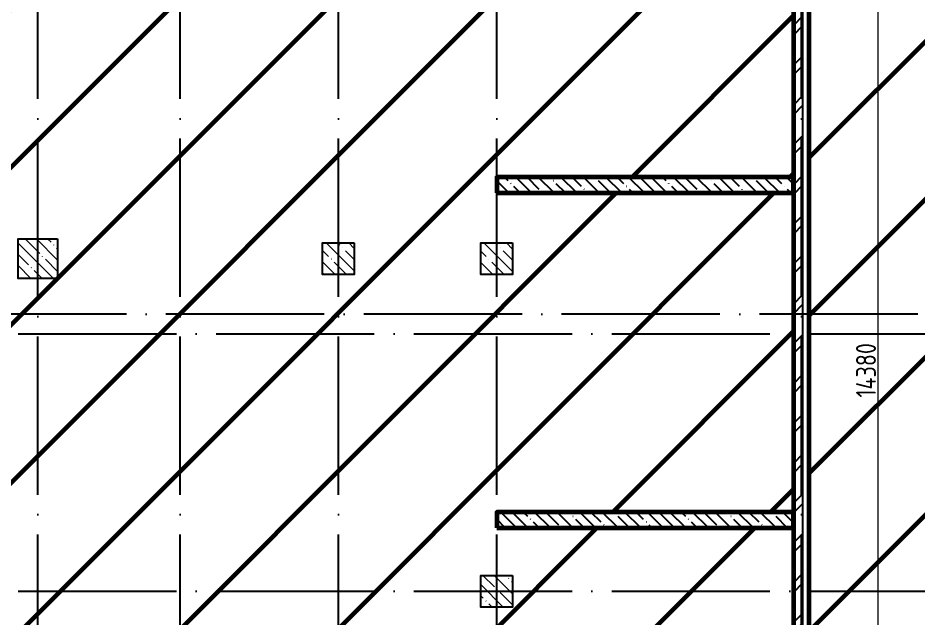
# Model space of a CAD drawing. Header units: millimetres. Extents: x -68946 to 288321, y -402657 to 324925.
# Drawn here: x 143206 to 154579, y 149371 to 156962 of the extents above; entities that cross this region are included whole.
import ezdxf

# ---------------------------------------------------------------- set-up
doc = ezdxf.new("R2010")
doc.units = ezdxf.units.MM
doc.linetypes.add('ADSK_Линия сетки', pattern=[2500, 2000, -250, 0, -250])
doc.layers.get('Defpoints').update_dxf_attribs({"color": 250})
for name, color, linetype, lineweight in [('3.4) ПТ-5         4 вып', 150, 'Continuous', 60), ('A-ANNO-DIMS', 250, 'Continuous', 9), ('A-AREA-BNDY', 7, 'Continuous', 5), ('A-WALL-1', 250, 'Continuous', 50), ('I-WALL-1', 250, 'Continuous', 5), ('S-COLS', 7, 'Continuous', 9), ('S-COLS-1', 250, 'Continuous', 5), ('S-COLS-2', 250, 'Continuous', 5), ('Оси-1', 250, 'ADSK_Линия сетки', 9)]:
    doc.layers.add(name, color=color, linetype=linetype, lineweight=lineweight)
doc.styles.add('GOST Common_1', font='', dxfattribs={"width": 0.9, "height": 250})
doc.styles.add('А3', font='ГОСТ тип А.ttf')
doc.styles.get('GOST Common_1').set_extended_font_data('GOST Common')
doc.dimstyles.new('ADSK_Основной_2_5_мм', dxfattribs={"dimscale": 304.8, "dimtxt": 0.824897, "dimasz": 0.463911, "dimexe": 0.492126, "dimexo": 0.001615, "dimgap": 0.098425, "dimtad": 1, "dimdec": 0, "dimlfac": 304.8, "dimdsep": 46, "dimtxsty": 'GOST Common_1', "dimblk1": 'OBLIQUE', "dimblk2": 'OBLIQUE', "dimsah": 1, "dimcen": 0.09, "dimdle": 0.492126, "dimazin": 0, "dimtfac": 1, "dimtdec": 4, "dimtix": 1, "dimtmove": 0, "dimatfit": 3, "dimfxl": 1, "dimtvp": 1, "dimtolj": 1, "dimtzin": 0, "dimlwd": 9, "dimlwe": 9, "dimarcsym": 2})
pattern_1 = [(135, (12755.58, 117197.27), (-142.5612, -142.5612), []), (135, (12898.14, 117197.27), (-142.5612, -142.5612), [252.016, -50.403, 3.353, -47.05])]

# ---------------------------------------------------------------- blocks, each defined once
blk = doc.blocks.new('BSC_Колонна _Прямоугольная - 500х500-31280962-АР1_Маркировочный план подвала_ Блок 2_ 3')
at = {"layer": 'S-COLS-1'}
h = blk.add_hatch(dxfattribs=at)
h.set_pattern_fill('FP_17', color=256, style=0, pattern_type=2)
h.set_pattern_definition([(135, (-130700, -36725), (-142.5612, -142.5612), []), (135, (-130557.44, -36725), (-142.5612, -142.5612), [252.016, -50.403, 3.353, -47.05])])
h.paths.add_polyline_path([(-250, -250), (250, -250), (250, 250), (-250, 250)])
at = {"layer": 'S-COLS-2'}
for p, q in [((250, 250), (-250, 250)), ((-250, 250), (-250, -250)), ((250, -250), (250, 250)), ((-250, -250), (250, -250))]:
    blk.add_line(p, q, dxfattribs=at)
blk = doc.blocks.new('BSC_Колонна _Прямоугольная - 400x400-V12-АР1_Маркировочный план подвала_ Блок 2_ 3')
at = {"layer": 'S-COLS-1'}
h = blk.add_hatch(dxfattribs=at)
h.set_pattern_fill('FP_22', color=256, style=0, pattern_type=2)
h.set_pattern_definition([(135, (-136500, -36724.94), (-142.5612, -142.5612), []), (135, (-136357.44, -36724.94), (-142.5612, -142.5612), [252.016, -50.403, 3.353, -47.05])])
h.paths.add_polyline_path([(200, -200), (200, 200), (-200, 200), (-200, -200)])
at = {"layer": 'S-COLS-2'}
for p, q in [((200, 200), (-200, 200)), ((-200, 200), (-200, -200)), ((200, -200), (200, 200)), ((-200, -200), (200, -200))]:
    blk.add_line(p, q, dxfattribs=at)
blk = doc.blocks.new('BSC_Колонна _Прямоугольная - 400x400-V33-АР1_Маркировочный план подвала_ Блок 2_ 3')
at = {"layer": 'S-COLS-1'}
h = blk.add_hatch(dxfattribs=at)
h.set_pattern_fill('FP_43', color=256, style=0, pattern_type=2)
h.set_pattern_definition([(135, (-136500, -32525), (-142.5612, -142.5612), []), (135, (-136357.44, -32525), (-142.5612, -142.5612), [252.016, -50.403, 3.353, -47.05])])
h.paths.add_polyline_path([(200, -200), (200, 200), (-200, 200), (-200, -200)])
at = {"layer": 'S-COLS-2'}
for p, q in [((200, 200), (-200, 200)), ((-200, 200), (-200, -200)), ((200, -200), (200, 200)), ((-200, -200), (200, -200))]:
    blk.add_line(p, q, dxfattribs=at)
blk = doc.blocks.new('BSC_Колонна _Прямоугольная - 400x400-V78-АР1_Маркировочный план подвала_ Блок 2_ 3')
at = {"layer": 'S-COLS-1'}
h = blk.add_hatch(dxfattribs=at)
h.set_pattern_fill('FP_88', color=256, style=0, pattern_type=2)
h.set_pattern_definition([(135, (-134500, -36725.02), (-142.5612, -142.5612), []), (135, (-134357.44, -36725.02), (-142.5612, -142.5612), [252.016, -50.403, 3.353, -47.05])])
h.paths.add_polyline_path([(200, -200), (200, 200), (-200, 200), (-200, -200)])
at = {"layer": 'S-COLS-2'}
for p, q in [((200, 200), (-200, 200)), ((-200, 200), (-200, -200)), ((200, -200), (200, 200)), ((-200, -200), (200, -200))]:
    blk.add_line(p, q, dxfattribs=at)
blk = doc.blocks.new('_Oblique')
at = {"color": 0, "linetype": 'ByBlock', "lineweight": -2}
blk.add_line((-0.5, -0.5), (0.5, 0.5), dxfattribs=at)
blk = doc.blocks.new('*D5530')
at = {"layer": 'A-ANNO-DIMS', "color": 0, "lineweight": 9, "transparency": 16777216}
for p, q in [((154078, 145172), (154078, 159852)), ((153206, 159702), (154228, 159702)), ((153126, 145322), (154228, 145322))]:
    blk.add_line(p, q, dxfattribs=at)
at = {"layer": 'Defpoints', "color": 0, "transparency": 16777216}
for p in [(153206, 159702), (154078, 159702), (153126, 145322)]:
    blk.add_point(p, dxfattribs=at)
at = {"layer": 'A-ANNO-DIMS', "color": 0, "lineweight": 9, "transparency": 16777216, "xscale": 141.4, "yscale": 141.4, "zscale": 141.4}
for p, rotation in [((154078, 159702), 90), ((154078, 145322), 270)]:
    blk.add_blockref('_Oblique', p, dxfattribs=dict(at, rotation=rotation))
at = {"layer": 'A-ANNO-DIMS', "color": 0, "lineweight": 25, "transparency": 16777216, "insert": (153922, 152512), "char_height": 251.4, "width": 915.37, "attachment_point": 5, "rotation": 90, "style": 'А3'}
blk.add_mtext('\\A1;14380', dxfattribs=at)

msp = doc.modelspace()

# ---------------------------------------------------------------- hatches: boundary and pattern name
at = {"layer": '3.4) ПТ-5         4 вып'}
h = msp.add_hatch(dxfattribs=at)
h.set_pattern_fill('ANSI31', color=256, scale=444)
h.paths.add_polyline_path([(165505.5794, 175922.2725), (153204.5565, 175922.2725), (153204.5565, 167092.2731), (149255.5794, 167092.2731), (149255.5784, 175522.2725), (135005.5883, 175522.2725), (135005.5883, 173822.2731), (130555.579, 173822.2731), (130555.579, 175522.2731), (121455.5793, 175522.2731), (121455.5793, 175716.2262), (106155.5788, 175716.2262), (106155.5788, 166612.2956), (110205.5784, 166612.2956), (110205.5784, 156972.2956), (113915.5784, 156952.2731), (113915.5784, 153345.7592), (117855.579, 153345.7592), (117855.579, 136622.2725), (127015.579, 136622.2725), (127015.579, 133327.2725), (128505.579, 133322.2725), (128505.579, 127472.2731), (133700.8917, 127472.2731), (133700.8917, 142722.2735), (146655.5784, 142722.2735), (146655.5784, 139012.2735), (149375.5784, 139012.2735), (149375.5784, 130197.2725), (153220.5784, 130197.2725), (153220.5784, 117287.2731), (157805.5794, 117272.2731), (157805.5784, 128892.2731), (165505.5794, 128892.2731)])
h.paths.add_polyline_path([(131455.5794, 162522.2404), (131855.5794, 162522.2404), (131855.5794, 145322.2729), (131455.5794, 145322.2729)], flags=16)
h.paths.add_polyline_path([(137205.5784, 162322.241), (137205.5784, 162522.2404), (153005.5784, 162522.2404), (153005.5784, 162522.241), (153205.5784, 162522.241), (153205.5784, 145322.2725), (153005.5784, 145322.2725), (153005.5784, 150522.2404), (149255.5794, 150522.2404), (149255.5794, 150722.2404), (153005.5784, 150722.2404), (153005.5784, 154752.4235), (149255.5784, 154752.4235), (149255.5784, 154952.4235), (153005.5784, 154952.4235), (153005.5784, 159702.2731), (149055.5784, 159702.2731), (149055.5784, 159902.2731), (153005.5784, 159902.2731), (153005.5784, 162322.241)], flags=16)
h.paths.add_polyline_path([(136905.5789, 145522.2729), (149255.5784, 145522.2729), (149255.5784, 147472.2729), (152482.3145, 147472.2729), (152482.3145, 145322.2725), (149255.5784, 145322.2725), (136905.5789, 145322.2725)], flags=16)
h.paths.add_polyline_path([(149255.5784, 140862.2725), (153005.5774, 140862.2725), (153005.5774, 140662.2725), (149255.5784, 140662.2725)], flags=16)
h.paths.add_polyline_path([(157805.5794, 171022.3919), (158005.5794, 171022.3919), (158005.5794, 157922.2725), (157805.5794, 157922.2725)], flags=16)
at = {"layer": 'I-WALL-1', "lineweight": 25}
h = msp.add_hatch(dxfattribs=at)
h.set_pattern_fill('FP_2', color=256, style=0, pattern_type=2)
h.set_pattern_definition([(45, (12755.58, 117197.27), (-251.4472, 251.4472), []), (45, (12755.58, 117578.27), (-251.4472, 251.4472), [])])
h.paths.add_polyline_path([(153005.5784, 145322.2725), (153125.5784, 145322.2725), (153125.5784, 159697.2731), (153005.5784, 159697.2731), (153005.5784, 145522.2725)])
h = msp.add_hatch(dxfattribs=at)
h.set_pattern_fill('FP_1', color=256, style=0, pattern_type=2)
h.set_pattern_definition(pattern_1)
h.paths.add_polyline_path([(153005.5784, 154752.4235), (153005.5784, 154952.4235), (149255.5784, 154952.4235), (149255.5784, 154752.4235), (151388.3656, 154752.4235)])
h = msp.add_hatch(dxfattribs=at)
h.set_pattern_fill('FP_1', color=256, style=0, pattern_type=2)
h.set_pattern_definition(pattern_1)
h.paths.add_polyline_path([(153005.5784, 150522.2404), (153005.5784, 150722.2404), (149255.5784, 150722.2404), (149255.5784, 150522.2404), (151388.3656, 150522.2404)])

# ---------------------------------------------------------------- linework, layer by layer
at = {"layer": '3.4) ПТ-5         4 вып'}
for points in [[(153205.5784, 162522.241), (153005.5784, 162522.241), (153005.5784, 145322.2725), (153205.5784, 145322.2725)], [(149255.5784, 154752.4235), (153005.5774, 154752.4235), (153005.5774, 154952.4235), (149255.5784, 154952.4235)], [(149255.5794, 150522.2404), (153005.5784, 150522.2404), (153005.5784, 150722.2404), (149255.5794, 150722.2404)]]:
    msp.add_lwpolyline(points, close=True, dxfattribs=at)
at = {"layer": 'A-AREA-BNDY', "lineweight": 25, "flags": 128}
for points in [[(143705.5794, 154172.2725), (143705.5794, 153672.2725), (143205.5794, 153672.2725), (143205.5794, 154172.2725)], [(147455.5796, 154122.2956), (147455.5796, 153722.2956), (147055.5796, 153722.2956), (147055.5796, 154122.2956)], [(149455.5794, 154122.2129), (149455.5794, 153722.2129), (149055.5794, 153722.2129), (149055.5794, 154122.2129)], [(149455.5794, 149922.2725), (149455.5794, 149522.2725), (149055.5794, 149522.2725), (149055.5794, 149922.2725)]]:
    msp.add_lwpolyline(points, close=True, dxfattribs=at)
at = {"layer": 'A-WALL-1', "lineweight": 25}
for p, q in [((153005.5784, 159697.2731), (153005.5784, 145322.2725)), ((153125.5784, 145322.2725), (153125.5784, 159697.2731)), ((153005.5784, 154952.4235), (149255.5784, 154952.4235)), ((149255.5784, 154952.4235), (149255.5784, 154752.4235)), ((149255.5784, 154752.4235), (153005.5784, 154752.4235)), ((153005.5784, 150722.2404), (149255.5784, 150722.2404)), ((149255.5784, 150722.2404), (149255.5784, 150522.2404)), ((149255.5784, 150522.2404), (153005.5784, 150522.2404))]:
    msp.add_line(p, q, dxfattribs=at)
at = {"layer": 'Оси-1', "lineweight": 25}
for p, q in [((143455.5794, 113438.4326), (143455.5794, 178399.2771)), ((145255.5794, 113438.4326), (145255.5794, 178399.2771)), ((147255.5796, 113438.4326), (147255.5796, 178399.2771)), ((149255.5794, 113438.4326), (149255.5794, 178399.2771)), ((153105.5794, 113438.4326), (153105.5794, 178399.2771)), ((169576.458, 153222.4235), (112075.5784, 153222.4235)), ((78205.6799, 152972.2725), (168306.458, 152972.2725)), ((78205.6799, 149722.2729), (169576.458, 149722.2729))]:
    msp.add_line(p, q, dxfattribs=at)

# ---------------------------------------------------------------- block references
at = {"layer": 'S-COLS', "lineweight": 25}
msp.add_blockref('BSC_Колонна _Прямоугольная - 500х500-31280962-АР1_Маркировочный план подвала_ Блок 2_ 3', (143455.5794, 153922.2725), dxfattribs=at)
at = {"layer": 'S-COLS-2', "lineweight": 25}
for name, p in [('BSC_Колонна _Прямоугольная - 400x400-V78-АР1_Маркировочный план подвала_ Блок 2_ 3', (147255.5796, 153922.2956)), ('BSC_Колонна _Прямоугольная - 400x400-V12-АР1_Маркировочный план подвала_ Блок 2_ 3', (149255.5794, 153922.2129)), ('BSC_Колонна _Прямоугольная - 400x400-V33-АР1_Маркировочный план подвала_ Блок 2_ 3', (149255.5794, 149722.2725))]:
    msp.add_blockref(name, p, dxfattribs=at)

# ---------------------------------------------------------------- dimensions: what is measured, and where the dimension line sits
at = {"layer": 'A-ANNO-DIMS', "lineweight": 25}
dim = msp.add_linear_dim(base=(154077.8342, 159702.2731), p1=(153125.5784, 145322.2725), p2=(153205.5784, 159702.2731), angle=90, dimstyle='ADSK_Основной_2_5_мм', override={"dimlfac": 1, "dimpost": '<>', "dimtxsty": 'А3', "dimfxl": 14380.223116}, dxfattribs=at)
dim.commit()
dim.dimension.update_dxf_attribs({"geometry": '*D5530', "text_midpoint": (153922.1198, 152512.2728)})

doc.saveas('drawing.dxf')
